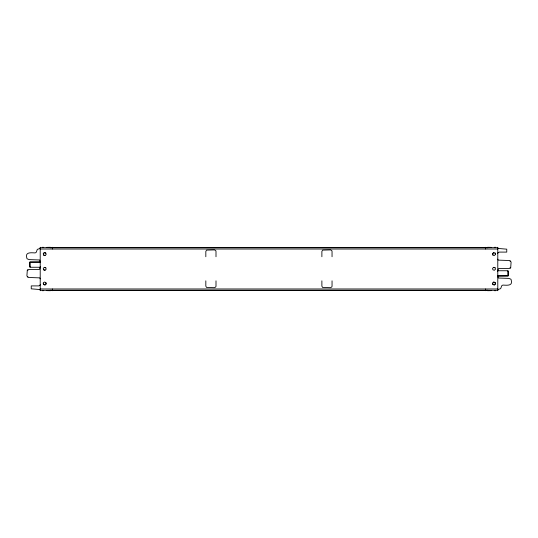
<?xml version="1.0" encoding="UTF-8"?>
<svg xmlns="http://www.w3.org/2000/svg" width="538" height="538" viewBox="0 0 538 538"><rect width="100%" height="100%" fill="white"/><g stroke="black" fill="none" stroke-linecap="round" stroke-linejoin="round"><path stroke-width="0.81" d="M40.229 278.866L39.731 277.87L28.803 277.487L28.016 277.346L27.909 276.599M510.091 261.401L509.984 260.654L509.197 260.513L498.269 260.13L497.771 259.134M50.969 290.143L50.404 290.708L46.833 290.634M487.031 247.857L487.596 247.292L491.167 247.366M40.229 284.609L39.866 285.463L38.608 285.907L31.244 285.9L31.244 288.832L40.316 289.579M497.771 253.391L498.134 252.537L499.392 252.093L506.756 252.1L506.756 249.168L497.684 248.421M27.774 277.043L26.9 275.974L27.303 270.063L28.803 269.538L38.823 269.444L39.731 269.148L40.148 267.016L40.565 267.016M510.226 260.957L511.1 262.026L510.696 267.937L509.197 268.462L499.177 268.556L498.269 268.852L497.852 270.984L497.435 270.984M43.255 283.096L44.345 282.046L45.797 282.47L46.16 283.936L45.071 284.979L43.618 284.562L43.255 283.096L43.665 284.515L45.051 284.918L46.1 283.916L45.75 282.511M493.669 252.658L492.626 253.66L492.969 255.066M492.566 283.096L493.655 282.046L495.108 282.47L495.464 283.936L494.375 284.979L492.929 284.562L492.566 283.096L492.969 284.515L494.361 284.918L495.411 283.916L495.061 282.511L493.669 282.107M50.606 290.345L47.041 290.426M487.394 247.655L490.959 247.574M42.468 247.614L43.396 247.614M46.833 247.366L50.404 247.292L50.969 247.857M43.396 290.385L42.468 290.385M494.604 247.614L495.532 247.614M491.167 290.634L487.596 290.708L487.031 290.143M495.532 290.385L494.604 290.385M47.041 247.574L50.606 247.655M40.209 247.668L497.791 247.668M40.316 248.421L37.344 249.343L36.221 252.342L35.125 252.927C30.545 252.672 24.472 251.892 27.041 258.778L29.146 259.612L39.731 259.982L40.148 262.107L40.565 262.107M40.209 249.02L497.791 249.02M40.511 261.871L29.893 261.905L29.913 267.258L40.511 267.258M40.511 262.248L29.913 262.248L29.893 266.828L30.451 266.875M497.489 270.742L508.087 270.742L508.107 276.095L497.489 276.129M507.549 271.125L508.107 271.172L508.107 275.698L497.489 275.752M497.435 275.893L497.852 275.893L498.269 278.018L508.854 278.388L510.959 279.222C513.528 286.108 507.455 285.328 502.875 285.073L501.779 285.658L500.656 288.657L497.684 289.579M40.209 288.98L497.791 288.98M40.209 290.332L497.791 290.332M490.959 290.426L487.394 290.345M493.669 267.386L495.061 267.789M45.75 253.062L44.358 252.658L43.316 253.66L43.665 255.066L45.051 255.469M44.358 267.386L45.75 267.789M43.665 269.794L45.051 270.197M510.091 267.574L510.226 268.018M27.774 269.982L27.909 270.426M495.061 253.062L495.411 254.467M497.791 247.292L497.791 290.708M487.314 247.668L50.686 247.668M487.314 290.332L50.686 290.332M485.599 247.292L485.599 249.02M485.599 288.98L485.599 290.708M332.047 256.734L332.047 251.421L331.845 250.668L330.54 249.901L322.632 250.116L321.879 251.421L321.879 256.734M332.047 280.843L332.047 286.155L331.845 286.909L330.54 287.682L322.632 287.46L321.879 286.155L321.879 280.843M216 256.734L216 251.421L215.799 250.668L214.487 249.901L206.585 250.116L205.825 251.421L205.825 256.734M216 280.843L216 286.155L215.799 286.909L214.487 287.682L206.585 287.46L205.825 286.155L205.825 280.843M52.401 247.292L52.401 249.02M52.401 288.98L52.401 290.708M40.209 247.292L40.209 290.708M42.327 247.366A3.517 2.482 90 0 1 43.538 247.366M43.538 290.634A3.517 2.482 -90 0 1 42.327 290.634M494.462 247.366A3.517 2.482 -90 0 1 495.673 247.366M495.673 290.634A3.517 2.482 90 0 1 494.462 290.634M44.345 252.598L43.255 253.647L43.618 255.113L45.071 255.53L46.16 254.487L45.797 253.021L44.345 252.598M44.345 267.325L43.255 268.368L43.618 269.834L45.071 270.258L46.16 269.208L45.797 267.742L44.345 267.325M493.655 252.598L492.566 253.647L492.929 255.113L494.375 255.53L495.464 254.487L495.108 253.021L493.655 252.598M493.655 267.325L492.566 268.368L492.929 269.834L494.375 270.258L495.464 269.208L495.108 267.742L493.655 267.325"/></g></svg>
